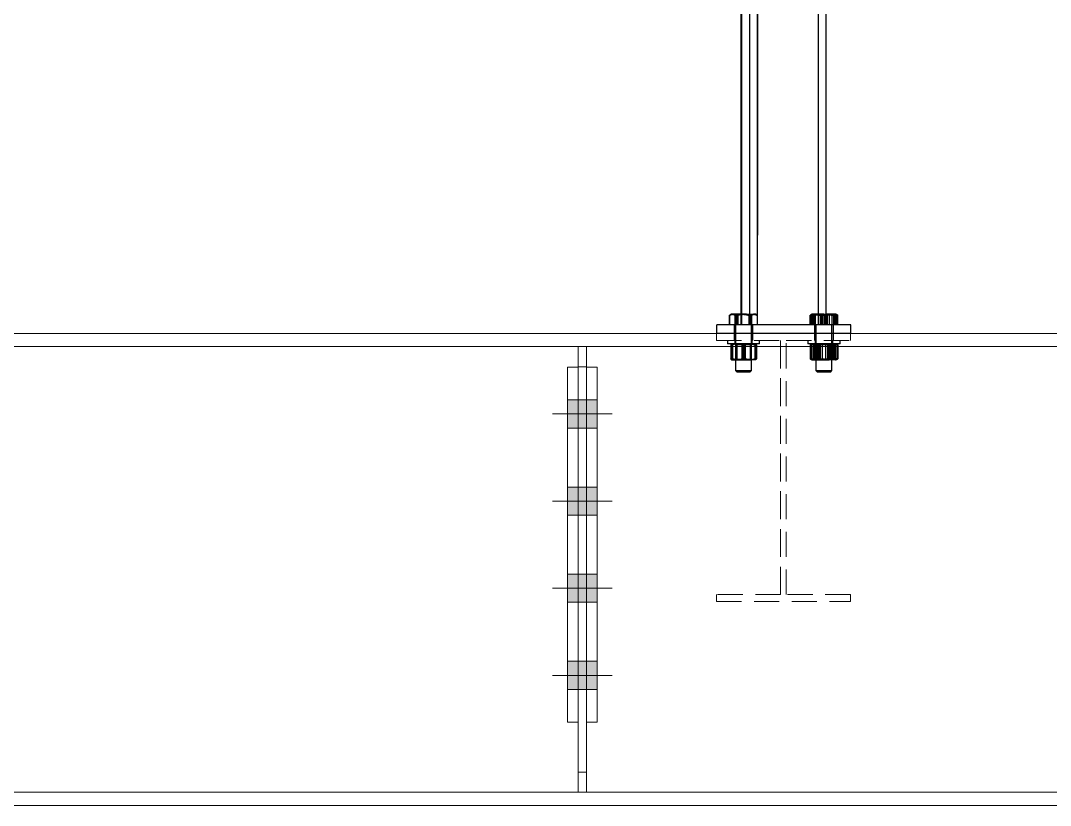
# Model space of a CAD drawing. Header units: metres. Extents: x 0 to 63075, y 0 to 44550.
# Drawn here: x 35806 to 36574, y 33320 to 33906 of the extents above; entities that cross this region are included whole.
import ezdxf

# ---------------------------------------------------------------- set-up
doc = ezdxf.new("R2010")
doc.units = ezdxf.units.M
doc.header["$LTSCALE"] = 75
doc.linetypes.add('DASHED2', pattern=[0.375, 0.25, -0.125])
doc.linetypes.add('HIDDEN2', pattern=[4.7625, 3.175, -1.5875])
for name, color, linetype in [('SDM', 7, 'Continuous'), ('SL1', 8, 'Continuous'), ('SL4', 4, 'Continuous'), ('ST1', 7, 'HIDDEN2')]:
    doc.layers.add(name, color=color, linetype=linetype)

# ---------------------------------------------------------------- blocks, each defined once
blk = doc.blocks.new('A$C9d969d0d')
at = {"layer": 'SL1'}
for points in [[(17079.13, 4925.06), (17079.13, 4904.06), (17071.13, 4904.06), (17071.13, 4925.06)], [(17085.43, 4925.06), (17085.43, 4904.06), (17079.13, 4904.06), (17079.13, 4925.06)], [(17093.43, 4925.06), (17093.43, 4904.06), (17085.43, 4904.06), (17085.43, 4925.06)], [(17079.13, 4860.06), (17079.13, 4839.06), (17071.13, 4839.06), (17071.13, 4860.06)], [(17085.43, 4860.06), (17085.43, 4839.06), (17079.13, 4839.06), (17079.13, 4860.06)], [(17093.43, 4860.06), (17093.43, 4839.06), (17085.43, 4839.06), (17085.43, 4860.06)], [(17079.13, 4795.06), (17079.13, 4774.06), (17071.13, 4774.06), (17071.13, 4795.06)], [(17085.43, 4795.06), (17085.43, 4774.06), (17079.13, 4774.06), (17079.13, 4795.06)], [(17093.43, 4795.06), (17093.43, 4774.06), (17085.43, 4774.06), (17085.43, 4795.06)], [(17079.13, 4730.06), (17079.13, 4709.06), (17071.13, 4709.06), (17071.13, 4730.06)], [(17085.43, 4730.06), (17085.43, 4709.06), (17079.13, 4709.06), (17079.13, 4730.06)], [(17093.43, 4730.06), (17093.43, 4709.06), (17085.43, 4709.06), (17085.43, 4730.06)]]:
    blk.add_hatch(color=256, dxfattribs=at).paths.add_polyline_path(points, flags=17)
at = {"layer": 'SL1', "lineweight": 0}
for p, q in [((17946.78, 4974.56), (15864.78, 4974.56)), ((17946.78, 4964.76), (15785.18, 4964.76)), ((17079.13, 4964.76), (17079.13, 4949.56)), ((17085.43, 4964.76), (17079.13, 4964.76)), ((17085.43, 4964.76), (17085.43, 4949.56)), ((17079.13, 4949.56), (17071.13, 4949.56)), ((17071.13, 4949.56), (17071.13, 4684.56)), ((17079.13, 4949.56), (17079.13, 4684.56)), ((17093.43, 4949.56), (17085.43, 4949.56)), ((17085.43, 4949.56), (17085.43, 4684.56)), ((17093.43, 4949.56), (17093.43, 4684.56)), ((17071.13, 4925.06), (17079.13, 4925.06)), ((17079.13, 4925.06), (17085.43, 4925.06)), ((17085.43, 4925.06), (17093.43, 4925.06)), ((17060.06, 4914.56), (17104.51, 4914.56)), ((17071.13, 4904.06), (17079.13, 4904.06)), ((17079.13, 4904.06), (17085.43, 4904.06)), ((17085.43, 4904.06), (17093.43, 4904.06)), ((17071.13, 4860.06), (17079.13, 4860.06)), ((17079.13, 4860.06), (17085.43, 4860.06)), ((17085.43, 4860.06), (17093.43, 4860.06)), ((17060.06, 4849.56), (17104.51, 4849.56)), ((17071.13, 4839.06), (17079.13, 4839.06)), ((17079.13, 4839.06), (17085.43, 4839.06)), ((17085.43, 4839.06), (17093.43, 4839.06)), ((17071.13, 4795.06), (17079.13, 4795.06)), ((17079.13, 4795.06), (17085.43, 4795.06)), ((17085.43, 4795.06), (17093.43, 4795.06)), ((17060.06, 4784.56), (17104.51, 4784.56)), ((17071.13, 4774.06), (17079.13, 4774.06)), ((17079.13, 4774.06), (17085.43, 4774.06)), ((17085.43, 4774.06), (17093.43, 4774.06)), ((17071.13, 4730.06), (17079.13, 4730.06)), ((17079.13, 4730.06), (17085.43, 4730.06)), ((17085.43, 4730.06), (17093.43, 4730.06)), ((17060.06, 4719.56), (17104.51, 4719.56)), ((17071.13, 4709.06), (17079.13, 4709.06)), ((17079.13, 4709.06), (17085.43, 4709.06)), ((17085.43, 4709.06), (17093.43, 4709.06)), ((17079.13, 4684.56), (17071.13, 4684.56)), ((17079.13, 4684.56), (17079.13, 4632.36)), ((17085.43, 4684.56), (17085.43, 4632.36)), ((17093.43, 4684.56), (17085.43, 4684.56)), ((17946.78, 4632.36), (15617.78, 4632.36)), ((17085.43, 4632.36), (17079.13, 4632.36)), ((17946.78, 4622.56), (15617.78, 4622.56))]:
    blk.add_line(p, q, dxfattribs=at)
at = {"layer": 'SL1', "linetype": 'DASHED2', "lineweight": 0}
for p, q in [((17282.28, 4974.56), (17182.28, 4974.56)), ((17182.28, 4974.56), (17182.28, 4969.36)), ((17182.28, 4969.36), (17182.28, 4974.56)), ((17282.28, 4969.36), (17282.28, 4974.56)), ((17282.28, 4969.36), (17282.28, 4974.56)), ((17182.28, 4969.36), (17230.13, 4969.36)), ((17230.13, 4969.36), (17230.13, 4779.76)), ((17230.13, 4779.76), (17230.13, 4969.36)), ((17234.43, 4779.76), (17234.43, 4969.36)), ((17234.43, 4969.36), (17282.28, 4969.36)), ((17234.43, 4779.76), (17234.43, 4969.36)), ((17079.13, 4949.76), (17085.43, 4949.76)), ((17079.13, 4949.56), (17079.13, 4684.56)), ((17085.43, 4949.56), (17085.43, 4684.56)), ((17230.13, 4779.76), (17182.28, 4779.76)), ((17182.28, 4779.76), (17182.28, 4774.56)), ((17182.28, 4774.56), (17182.28, 4779.76)), ((17282.28, 4779.76), (17234.43, 4779.76)), ((17282.28, 4774.56), (17282.28, 4779.76)), ((17282.28, 4774.56), (17282.28, 4779.76)), ((17182.28, 4774.56), (17282.28, 4774.56)), ((17079.13, 4647.36), (17085.43, 4647.36))]:
    blk.add_line(p, q, dxfattribs=at)
blk = doc.blocks.new('A$Ce03ead7b')
at = {"layer": 'SL4'}
for p, q in [((531.25, 145.65), (531.25, 1481.35)), ((594.75, 145.65), (594.75, 1481.35)), ((522.61, 137.7), (522.61, 144.85)), ((522.61, 137.7), (522.61, 144.85)), ((522.77, 144.94), (522.69, 144.9)), ((524, 145.65), (522.77, 144.94)), ((525.07, 145.65), (524, 145.65)), ((532.73, 145.65), (525.07, 145.65)), ((527.53, 137.7), (527.53, 144.85)), ((532.73, 145.65), (540.65, 145.65)), ((537.92, 137.7), (537.92, 144.85)), ((542, 145.65), (540.65, 145.65)), ((543.23, 144.94), (542, 145.65)), ((543.39, 144.85), (543.22, 144.93)), ((543.39, 137.7), (543.39, 144.85)), ((582.97, 137.7), (582.97, 144.85)), ((584, 145.65), (583.68, 145.47)), ((584.3, 145.65), (584, 145.65)), ((590.63, 145.65), (584.3, 145.65)), ((585.62, 137.7), (585.62, 144.85)), ((590.63, 145.65), (599.33, 145.65)), ((595.64, 137.7), (595.64, 144.85)), ((602, 145.65), (599.33, 145.65)), ((602.32, 145.47), (602, 145.65)), ((602.8, 145.19), (602.32, 145.47)), ((602.79, 145.16), (603.32, 144.85)), ((603.03, 137.7), (603.03, 144.85)), ((603.32, 137.7), (603.32, 144.85)), ((513, 131.35), (513, 137.7)), ((613, 137.7), (513, 137.7)), ((613, 131.35), (513, 131.35)), ((613, 131.35), (613, 137.7)), ((521, 126.12), (521, 123.62)), ((532.64, 123.62), (521, 123.62)), ((524, 123.62), (524, 123.62)), ((545, 123.62), (532.64, 123.62)), ((542, 123.62), (542, 123.62)), ((545, 123.62), (545, 126.12)), ((581, 126.12), (581, 123.62)), ((589.84, 123.62), (581, 123.62)), ((582.98, 122.97), (582.63, 122.82)), ((583.68, 123.36), (582.95, 122.82)), ((583.67, 123.43), (582.96, 123.02)), ((584, 123.62), (583.67, 123.43)), ((605, 123.62), (589.84, 123.62)), ((602.33, 123.43), (602, 123.62)), ((603.04, 123.02), (602.33, 123.43)), ((603.37, 122.82), (603.02, 123.02)), ((605, 123.62), (605, 126.12)), ((523.44, 122.82), (523.84, 122.93)), ((523.44, 122.82), (523.44, 112.42)), ((523.85, 122.82), (523.85, 112.42)), ((532.68, 122.82), (532.68, 112.42)), ((541.84, 122.82), (541.84, 112.42)), ((542.15, 122.82), (542.15, 112.42)), ((542.56, 122.82), (542.56, 112.42)), ((582.63, 122.82), (582.8, 122.89)), ((582.63, 122.82), (582.63, 112.42)), ((582.95, 122.82), (582.95, 112.42)), ((590.26, 122.82), (590.26, 112.42)), ((600.31, 122.82), (600.31, 112.42)), ((603.05, 122.82), (603.05, 112.42)), ((603.37, 122.82), (603.37, 112.42)), ((523.44, 112.42), (523.84, 112.31)), ((524, 111.62), (524, 111.62)), ((524, 111.62), (528.27, 111.62)), ((527, 111.62), (527, 103.66)), ((528.27, 111.62), (537.26, 111.62)), ((542, 111.62), (537.26, 111.62)), ((539, 103.66), (539, 111.62)), ((542, 111.62), (542, 111.62)), ((582.63, 112.42), (582.8, 112.35)), ((582.98, 112.27), (582.63, 112.42)), ((583.68, 111.88), (582.95, 112.42)), ((582.96, 112.22), (583.67, 111.81)), ((583.67, 111.81), (584, 111.62)), ((584, 111.62), (586.61, 111.62)), ((586.61, 111.62), (595.29, 111.62)), ((587, 111.62), (587, 103.66)), ((601.68, 111.62), (595.29, 111.62)), ((599, 103.66), (599, 111.62)), ((601.68, 111.62), (602, 111.62)), ((602, 111.62), (602.33, 111.81)), ((602.33, 111.81), (603.04, 112.22)), ((603.37, 112.42), (603.02, 112.22)), ((527, 103.66), (527.96, 102.7)), ((527, 103.66), (532.82, 103.66)), ((527.96, 102.7), (532.85, 102.7)), ((532.82, 103.66), (539, 103.66)), ((532.85, 102.7), (538.04, 102.7)), ((538.04, 102.7), (539, 103.66)), ((587, 103.66), (587.96, 102.7)), ((587, 103.66), (591.42, 103.66)), ((587.96, 102.7), (591.67, 102.7)), ((591.42, 103.66), (599, 103.66)), ((591.67, 102.7), (598.04, 102.7)), ((598.04, 102.7), (599, 103.66))]:
    blk.add_line(p, q, dxfattribs=at)
for points, knots in [([(522.78, 144.93), (523.13, 145.12), (523.88, 145.54), (524.65, 145.61), (525.07, 145.65)], [0, 0, 0, 0, 0.457715, 1, 1, 1, 1]), ([(525.07, 145.65), (525.13, 145.65), (525.57, 145.64), (526.41, 145.47), (527.15, 145.05), (527.53, 144.85)], [0, 0, 0, 0, 0.07009, 0.530784, 1, 1, 1, 1]), ([(527.53, 144.85), (527.86, 144.94), (529.56, 145.41), (531.31, 145.55), (532.73, 145.65)], [0, 0, 0, 0, 0.196353, 1, 1, 1, 1]), ([(532.73, 145.65), (533.11, 145.64), (534.87, 145.61), (536.58, 145.18), (537.92, 144.85)], [0, 0, 0, 0, 0.220364, 1, 1, 1, 1]), ([(537.92, 144.85), (538.36, 145.07), (539.26, 145.52), (540.19, 145.61), (540.65, 145.65)], [0, 0, 0, 0, 0.495458, 1, 1, 1, 1]), ([(540.65, 145.65), (540.72, 145.65), (541.21, 145.64), (542.13, 145.47), (542.97, 145.05), (543.39, 144.85)], [0, 0, 0, 0, 0.07009, 0.530784, 1, 1, 1, 1]), ([(582.97, 144.85), (583.19, 145.07), (583.62, 145.52), (584.07, 145.61), (584.3, 145.65)], [0, 0, 0, 0, 0.495458, 1, 1, 1, 1]), ([(584.3, 145.65), (584.33, 145.65), (584.56, 145.64), (585.01, 145.47), (585.41, 145.05), (585.62, 144.85)], [0, 0, 0, 0, 0.07009, 0.530784, 1, 1, 1, 1]), ([(585.62, 144.85), (585.94, 144.94), (587.57, 145.41), (589.27, 145.55), (590.63, 145.65)], [0, 0, 0, 0, 0.196353, 1, 1, 1, 1]), ([(590.63, 145.65), (591, 145.64), (592.7, 145.61), (594.35, 145.18), (595.64, 144.85)], [0, 0, 0, 0, 0.220364, 1, 1, 1, 1]), ([(595.64, 144.85), (596.24, 145.07), (597.45, 145.52), (598.7, 145.61), (599.33, 145.65)], [0, 0, 0, 0, 0.495458, 1, 1, 1, 1]), ([(599.33, 145.65), (599.42, 145.65), (600.08, 145.64), (601.33, 145.47), (602.46, 145.05), (603.03, 144.85)], [0, 0, 0, 0, 0.07009, 0.530784, 1, 1, 1, 1]), ([(603.03, 144.85), (602.81, 145.1), (602.58, 145.37), (602.33, 145.45), (602.31, 145.45)], [0, 0, 0, 0, 0.902304, 1, 1, 1, 1]), ([(523.94, 123.57), (523.92, 123.57), (523.75, 123.51), (523.59, 123.15), (523.44, 122.82)], [0, 0, 0, 0, 0.079978, 1, 1, 1, 1]), ([(523.85, 122.82), (524.56, 123.04), (526.01, 123.49), (527.51, 123.58), (528.27, 123.62)], [0, 0, 0, 0, 0.495458, 1, 1, 1, 1]), ([(524, 123.61), (523.98, 123.6), (523.93, 123.55), (523.88, 123.14), (523.85, 122.82)], [0, 0, 0, 0, 0.228653, 1, 1, 1, 1]), ([(528.27, 123.62), (528.37, 123.62), (529.16, 123.61), (530.66, 123.44), (532.01, 123.02), (532.68, 122.82)], [0, 0, 0, 0, 0.07009, 0.530784, 1, 1, 1, 1]), ([(532.68, 122.82), (533.43, 123.04), (534.93, 123.49), (536.48, 123.58), (537.26, 123.62)], [0, 0, 0, 0, 0.495458, 1, 1, 1, 1]), ([(537.26, 123.62), (537.37, 123.62), (538.19, 123.61), (539.74, 123.44), (541.13, 123.02), (541.84, 122.82)], [0, 0, 0, 0, 0.07009, 0.530784, 1, 1, 1, 1]), ([(542, 123.62), (541.98, 123.61), (541.93, 123.56), (541.88, 123.13), (541.84, 122.82)], [0, 0, 0, 0, 0.268634, 1, 1, 1, 1]), ([(542.15, 122.82), (542.14, 122.94), (542.09, 123.39), (542.04, 123.5), (542, 123.59)], [0, 0, 0, 0, 0.271569, 1, 1, 1, 1]), ([(542.56, 122.82), (542.51, 122.94), (542.35, 123.32), (542.18, 123.42), (542.06, 123.49)], [0, 0, 0, 0, 0.324472, 1, 1, 1, 1]), ([(582.95, 122.82), (583.54, 123.04), (584.74, 123.49), (585.98, 123.58), (586.61, 123.62)], [0, 0, 0, 0, 0.495458, 1, 1, 1, 1]), ([(586.61, 123.62), (586.69, 123.62), (587.35, 123.61), (588.59, 123.44), (589.7, 123.02), (590.26, 122.82)], [0, 0, 0, 0, 0.07009, 0.530784, 1, 1, 1, 1]), ([(590.26, 122.82), (591.08, 123.04), (592.73, 123.49), (594.43, 123.58), (595.29, 123.62)], [0, 0, 0, 0, 0.495458, 1, 1, 1, 1]), ([(595.29, 123.62), (595.41, 123.62), (596.31, 123.61), (598.01, 123.44), (599.54, 123.02), (600.31, 122.82)], [0, 0, 0, 0, 0.07009, 0.530784, 1, 1, 1, 1]), ([(601.68, 123.62), (601.56, 123.61), (601.1, 123.56), (600.64, 123.13), (600.31, 122.82)], [0, 0, 0, 0, 0.268634, 1, 1, 1, 1]), ([(603.05, 122.82), (602.94, 122.94), (602.7, 123.21), (602.45, 123.29), (602.32, 123.33)], [0, 0, 0, 0, 0.480826, 1, 1, 1, 1]), ([(523.93, 111.67), (523.92, 111.67), (523.75, 111.73), (523.59, 112.09), (523.44, 112.42)], [0, 0, 0, 0, 0.0778658, 1, 1, 1, 1]), ([(523.85, 112.42), (524.56, 112.2), (526.01, 111.75), (527.51, 111.66), (528.27, 111.62)], [0, 0, 0, 0, 0.495458, 1, 1, 1, 1]), ([(524, 111.62), (523.99, 111.63), (523.94, 111.68), (523.88, 112.11), (523.85, 112.42)], [0, 0, 0, 0, 0.268634, 1, 1, 1, 1]), ([(528.27, 111.62), (528.37, 111.62), (529.16, 111.63), (530.66, 111.8), (532.01, 112.22), (532.68, 112.42)], [0, 0, 0, 0, 0.07009, 0.530784, 1, 1, 1, 1]), ([(532.68, 112.42), (533.43, 112.2), (534.93, 111.75), (536.48, 111.66), (537.26, 111.62)], [0, 0, 0, 0, 0.495458, 1, 1, 1, 1]), ([(537.26, 111.62), (537.37, 111.62), (538.19, 111.63), (539.74, 111.8), (541.13, 112.22), (541.84, 112.42)], [0, 0, 0, 0, 0.07009, 0.530784, 1, 1, 1, 1]), ([(542, 111.62), (541.98, 111.63), (541.93, 111.68), (541.88, 112.11), (541.84, 112.42)], [0, 0, 0, 0, 0.268634, 1, 1, 1, 1]), ([(542.15, 112.42), (542.14, 112.3), (542.09, 111.83), (542.04, 111.71), (542, 111.62)], [0, 0, 0, 0, 0.257551, 1, 1, 1, 1]), ([(542.56, 112.42), (542.51, 112.3), (542.34, 111.92), (542.18, 111.82), (542.06, 111.75)], [0, 0, 0, 0, 0.323517, 1, 1, 1, 1]), ([(582.95, 112.42), (583.54, 112.2), (584.74, 111.75), (585.98, 111.66), (586.61, 111.62)], [0, 0, 0, 0, 0.495458, 1, 1, 1, 1]), ([(586.61, 111.62), (586.69, 111.62), (587.35, 111.63), (588.59, 111.8), (589.7, 112.22), (590.26, 112.42)], [0, 0, 0, 0, 0.07009, 0.530784, 1, 1, 1, 1]), ([(590.26, 112.42), (591.08, 112.2), (592.73, 111.75), (594.43, 111.66), (595.29, 111.62)], [0, 0, 0, 0, 0.495458, 1, 1, 1, 1]), ([(595.29, 111.62), (595.41, 111.62), (596.31, 111.63), (598.01, 111.8), (599.54, 112.22), (600.31, 112.42)], [0, 0, 0, 0, 0.07009, 0.530784, 1, 1, 1, 1]), ([(601.68, 111.62), (601.56, 111.63), (601.1, 111.68), (600.64, 112.11), (600.31, 112.42)], [0, 0, 0, 0, 0.268634, 1, 1, 1, 1]), ([(603.05, 112.42), (602.94, 112.3), (602.49, 111.83), (602.03, 111.71), (601.68, 111.62)], [0, 0, 0, 0, 0.257551, 1, 1, 1, 1])]:
    blk.add_open_spline(points, degree=3, knots=knots, dxfattribs=at)
at = {"layer": 'ST1'}
for p, q in [((537.6, 137.7), (537.6, 1469.15)), ((543.45, 137.7), (543.45, 1475)), ((588.9, 137.7), (588.9, 1475)), ((531.75, 137.7), (531.75, 1417.85)), ((543.45, 800), (543.45, 137.7)), ((522.69, 144.9), (522.61, 144.85)), ((522.68, 137.7), (522.68, 144.85)), ((526.76, 137.7), (526.76, 144.85)), ((527.8, 137.7), (527.8, 144.85)), ((528.08, 137.7), (528.08, 144.85)), ((528.92, 137.7), (528.92, 144.85)), ((531.25, 137.7), (531.25, 145.65)), ((533.27, 145.65), (533.08, 145.62)), ((537.08, 137.7), (537.08, 144.85)), ((538.2, 137.7), (538.2, 144.85)), ((538.47, 144.85), (538.27, 144.88)), ((538.47, 137.7), (538.47, 144.85)), ((539.24, 137.7), (539.24, 144.85)), ((540.79, 145.65), (540.95, 145.65)), ((543.39, 144.85), (543.23, 144.94)), ((543.32, 137.7), (543.32, 144.85)), ((543.39, 137.7), (543.39, 144.85)), ((582.68, 137.7), (582.68, 144.85)), ((583.68, 145.47), (583.2, 145.19)), ((583.28, 137.7), (583.28, 144.85)), ((583.69, 137.7), (583.69, 144.85)), ((584.02, 145.65), (584.12, 145.65)), ((584.35, 137.7), (584.35, 144.85)), ((587.09, 145.38), (584.96, 144.85)), ((584.96, 137.7), (584.96, 144.85)), ((586.17, 145.46), (587.3, 145.65)), ((586.76, 137.7), (586.76, 144.85)), ((588.92, 137.7), (588.92, 144.85)), ((590.36, 137.7), (590.36, 144.85)), ((591.32, 137.7), (591.32, 144.85)), ((592.34, 137.7), (592.34, 144.85)), ((593.66, 137.7), (593.66, 144.85)), ((594.68, 137.7), (594.68, 144.85)), ((594.75, 137.7), (594.75, 145.65)), ((597.08, 137.7), (597.08, 144.85)), ((599.24, 137.7), (599.24, 144.85)), ((600.38, 137.7), (600.38, 144.85)), ((601.04, 137.7), (601.04, 144.85)), ((601.65, 137.7), (601.65, 144.85)), ((602.31, 145.45), (601.7, 145.65)), ((602.31, 137.7), (602.31, 144.85)), ((602.72, 137.7), (602.72, 144.85)), ((526, 137.7), (526, 131.35)), ((526, 131.35), (526, 126.12)), ((527, 137.7), (527, 111.62)), ((539, 111.62), (539, 137.7)), ((540, 131.35), (540, 137.7)), ((540, 126.12), (540, 131.35)), ((586, 137.7), (586, 131.35)), ((586, 131.35), (586, 126.12)), ((587, 137.7), (587, 111.62)), ((599, 111.62), (599, 137.7)), ((600, 131.35), (600, 137.7)), ((600, 126.12), (600, 131.35)), ((526.5, 126.12), (526.5, 123.62)), ((527, 123.62), (527, 123.59)), ((539, 123.59), (527, 123.59)), ((527, 123.59), (527.9, 122.96)), ((538.1, 122.96), (527.9, 122.96)), ((527.9, 122.96), (527.9, 112.25)), ((538.1, 122.96), (539, 123.59)), ((538.1, 112.25), (538.1, 122.96)), ((539, 123.59), (539, 123.62)), ((539.5, 123.62), (539.5, 126.12)), ((586.5, 126.12), (586.5, 123.62)), ((598.79, 123.59), (587, 123.59)), ((587, 123.59), (587.9, 122.96)), ((598.1, 122.96), (587.9, 122.96)), ((587.9, 122.96), (587.9, 112.25)), ((598.1, 122.96), (599, 123.59)), ((598.1, 112.25), (598.1, 122.96)), ((599, 123.59), (598.79, 123.59)), ((599, 123.59), (599, 123.62)), ((599.5, 123.62), (599.5, 126.12)), ((601.79, 123.42), (600.49, 123.62)), ((603.37, 122.82), (602.1, 123.34)), ((524, 122.82), (524, 112.42)), ((524.16, 122.82), (524.16, 112.42)), ((524.69, 122.82), (524.69, 112.42)), ((531.75, 122.82), (531.75, 112.42)), ((533, 122.82), (533, 112.42)), ((533.32, 122.82), (533.32, 112.42)), ((534.25, 122.82), (534.25, 112.42)), ((541.31, 122.82), (541.31, 112.42)), ((542, 122.82), (542, 112.42)), ((582.74, 122.82), (582.74, 112.42)), ((583.44, 122.82), (583.44, 112.42)), ((584.69, 122.82), (584.69, 112.42)), ((585.69, 122.82), (585.69, 112.42)), ((586.42, 122.82), (586.42, 112.42)), ((587.24, 122.82), (587.24, 112.42)), ((588.39, 122.82), (588.39, 112.42)), ((589.33, 122.82), (589.33, 112.42)), ((591.76, 122.82), (591.76, 112.42)), ((594.24, 122.82), (594.24, 112.42)), ((595.74, 122.82), (595.74, 112.42)), ((596.67, 122.82), (596.67, 112.42)), ((597.61, 122.82), (597.61, 112.42)), ((598.76, 122.82), (598.76, 112.42)), ((599.58, 122.82), (599.58, 112.42)), ((601.31, 122.82), (601.31, 112.42)), ((602.56, 122.82), (602.56, 112.42)), ((603.26, 122.82), (603.26, 112.42)), ((527.9, 112.25), (527, 111.62)), ((527.9, 112.25), (538.1, 112.25)), ((538.1, 112.25), (538.1, 112.25)), ((539, 111.62), (538.1, 112.25)), ((542, 111.62), (542, 111.62)), ((587.9, 112.25), (587, 111.62)), ((587.9, 112.25), (597.92, 112.25)), ((597.92, 112.25), (598.1, 112.25)), ((599, 111.62), (598.1, 112.25)), ((601.79, 111.82), (600.49, 111.62)), ((603.37, 112.42), (602.1, 111.9))]:
    blk.add_line(p, q, dxfattribs=at)
for points, knots in [([(525.35, 145.65), (525.28, 145.65), (524.79, 145.64), (523.87, 145.47), (523.03, 145.05), (522.61, 144.85)], [0, 0, 0, 0, 0.07009, 0.5307844, 1, 1, 1, 1]), ([(522.61, 144.85), (523.03, 145.07), (523.79, 145.49), (524.58, 145.57), (524.94, 145.61)], [0, 0, 0, 0, 0.552171, 1, 1, 1, 1]), ([(525.8, 145.65), (525.73, 145.65), (525.17, 145.64), (524.11, 145.47), (523.16, 145.05), (522.68, 144.85)], [0, 0, 0, 0, 0.07009, 0.530784, 1, 1, 1, 1]), ([(523.22, 145.16), (523.37, 145.26), (523.86, 145.57), (524.37, 145.62), (524.72, 145.65)], [0, 0, 0, 0, 0.31423, 1, 1, 1, 1]), ([(524.72, 145.65), (524.77, 145.65), (525.14, 145.64), (525.83, 145.47), (526.45, 145.05), (526.76, 144.85)], [0, 0, 0, 0, 0.07009, 0.530784, 1, 1, 1, 1]), ([(525.21, 145.65), (525.27, 145.65), (525.73, 145.64), (526.61, 145.47), (527.4, 145.05), (527.8, 144.85)], [0, 0, 0, 0, 0.07009, 0.530784, 1, 1, 1, 1]), ([(528.08, 144.85), (527.64, 145.07), (526.74, 145.52), (525.81, 145.61), (525.35, 145.65)], [0, 0, 0, 0, 0.495458, 1, 1, 1, 1]), ([(528.92, 144.85), (528.42, 145.07), (527.39, 145.52), (526.34, 145.61), (525.8, 145.65)], [0, 0, 0, 0, 0.495458, 1, 1, 1, 1]), ([(526.76, 144.85), (527.09, 144.94), (528.77, 145.41), (530.51, 145.55), (531.92, 145.65)], [0, 0, 0, 0, 0.196353, 1, 1, 1, 1]), ([(527.8, 144.85), (528.14, 144.94), (529.83, 145.41), (531.59, 145.55), (533, 145.65)], [0, 0, 0, 0, 0.196353, 1, 1, 1, 1]), ([(534.08, 145.65), (532.68, 145.55), (530.93, 145.41), (529.25, 144.94), (528.92, 144.85)], [0, 0, 0, 0, 0.803647, 1, 1, 1, 1]), ([(531.92, 145.65), (532.3, 145.64), (534.05, 145.61), (535.75, 145.18), (537.08, 144.85)], [0, 0, 0, 0, 0.220364, 1, 1, 1, 1]), ([(533, 145.65), (533.39, 145.64), (535.15, 145.61), (536.86, 145.18), (538.2, 144.85)], [0, 0, 0, 0, 0.220364, 1, 1, 1, 1]), ([(539.24, 144.85), (537.91, 145.18), (536.21, 145.61), (534.47, 145.64), (534.08, 145.65)], [0, 0, 0, 0, 0.779636, 1, 1, 1, 1]), ([(537.08, 144.85), (537.58, 145.07), (538.61, 145.52), (539.66, 145.61), (540.2, 145.65)], [0, 0, 0, 0, 0.495458, 1, 1, 1, 1]), ([(538.2, 144.85), (538.62, 145.07), (539.44, 145.51), (540.28, 145.59), (540.69, 145.63)], [0, 0, 0, 0, 0.515679, 1, 1, 1, 1]), ([(540.93, 145.65), (540.87, 145.65), (540.43, 145.64), (539.59, 145.47), (538.85, 145.05), (538.47, 144.85)], [0, 0, 0, 0, 0.07009, 0.5307844, 1, 1, 1, 1]), ([(541.28, 145.65), (541.23, 145.65), (540.86, 145.64), (540.17, 145.47), (539.55, 145.05), (539.24, 144.85)], [0, 0, 0, 0, 0.07009, 0.5307844, 1, 1, 1, 1]), ([(540.2, 145.65), (540.27, 145.65), (540.83, 145.64), (541.89, 145.47), (542.84, 145.05), (543.32, 144.85)], [0, 0, 0, 0, 0.07009, 0.530784, 1, 1, 1, 1]), ([(542.9, 145.08), (542.66, 145.21), (542.02, 145.56), (541.35, 145.62), (540.93, 145.65)], [0, 0, 0, 0, 0.370026, 1, 1, 1, 1]), ([(541.19, 145.6), (541.53, 145.56), (542.27, 145.45), (542.99, 145.06), (543.39, 144.85)], [0, 0, 0, 0, 0.446775, 1, 1, 1, 1]), ([(542.78, 145.16), (542.63, 145.26), (542.14, 145.57), (541.63, 145.62), (541.28, 145.65)], [0, 0, 0, 0, 0.31423, 1, 1, 1, 1]), ([(582.68, 144.85), (582.88, 144.94), (583.9, 145.41), (584.95, 145.55), (585.8, 145.65)], [0, 0, 0, 0, 0.196353, 1, 1, 1, 1]), ([(584.72, 145.65), (584.68, 145.65), (584.31, 145.64), (583.62, 145.47), (583, 145.05), (582.68, 144.85)], [0, 0, 0, 0, 0.07009, 0.530784, 1, 1, 1, 1]), ([(586.67, 145.65), (586.58, 145.65), (585.92, 145.64), (584.67, 145.47), (583.54, 145.05), (582.97, 144.85)], [0, 0, 0, 0, 0.07009, 0.530784, 1, 1, 1, 1]), ([(584.12, 145.65), (584.1, 145.65), (583.95, 145.64), (583.66, 145.47), (583.41, 145.05), (583.28, 144.85)], [0, 0, 0, 0, 0.07009, 0.530784, 1, 1, 1, 1]), ([(583.28, 144.85), (583.53, 144.94), (584.26, 145.22), (585.01, 145.3), (585.5, 145.35)], [0, 0, 0, 0, 0.3544139, 1, 1, 1, 1]), ([(583.69, 144.85), (583.74, 145.07), (583.85, 145.52), (583.96, 145.61), (584.02, 145.65)], [0, 0, 0, 0, 0.495458, 1, 1, 1, 1]), ([(588.01, 145.65), (587.91, 145.65), (587.13, 145.64), (585.67, 145.47), (584.35, 145.05), (583.69, 144.85)], [0, 0, 0, 0, 0.07009, 0.530784, 1, 1, 1, 1]), ([(584.02, 145.65), (584.03, 145.65), (584.09, 145.64), (584.2, 145.47), (584.3, 145.05), (584.35, 144.85)], [0, 0, 0, 0, 0.07009, 0.530784, 1, 1, 1, 1]), ([(584.96, 144.85), (584.82, 145.07), (584.55, 145.52), (584.26, 145.61), (584.12, 145.65)], [0, 0, 0, 0, 0.495458, 1, 1, 1, 1]), ([(584.35, 144.85), (584.65, 144.94), (586.16, 145.41), (587.74, 145.55), (589.01, 145.65)], [0, 0, 0, 0, 0.1963527, 1, 1, 1, 1]), ([(586.76, 144.85), (586.43, 145.07), (585.76, 145.52), (585.07, 145.61), (584.72, 145.65)], [0, 0, 0, 0, 0.495458, 1, 1, 1, 1]), ([(585.8, 145.65), (586.03, 145.64), (587.09, 145.61), (588.12, 145.18), (588.92, 144.85)], [0, 0, 0, 0, 0.220364, 1, 1, 1, 1]), ([(590.36, 144.85), (589.76, 145.07), (588.55, 145.52), (587.3, 145.61), (586.67, 145.65)], [0, 0, 0, 0, 0.495458, 1, 1, 1, 1]), ([(591.92, 145.65), (591.8, 145.65), (590.88, 145.64), (589.13, 145.47), (587.56, 145.05), (586.76, 144.85)], [0, 0, 0, 0, 0.07009, 0.530784, 1, 1, 1, 1]), ([(587.3, 145.65), (587.6, 145.64), (588.96, 145.61), (590.28, 145.18), (591.32, 144.85)], [0, 0, 0, 0, 0.220364, 1, 1, 1, 1]), ([(589.82, 145.65), (589.71, 145.65), (588.95, 145.65), (588.2, 145.54), (587.56, 145.44)], [0, 0, 0, 0, 0.152159, 1, 1, 1, 1]), ([(592.34, 144.85), (591.63, 145.07), (590.22, 145.52), (588.75, 145.61), (588.01, 145.65)], [0, 0, 0, 0, 0.495458, 1, 1, 1, 1]), ([(588.92, 144.85), (589.76, 145.07), (591.45, 145.52), (593.19, 145.61), (594.08, 145.65)], [0, 0, 0, 0, 0.495458, 1, 1, 1, 1]), ([(589.01, 145.65), (589.35, 145.64), (590.93, 145.61), (592.47, 145.18), (593.66, 144.85)], [0, 0, 0, 0, 0.220364, 1, 1, 1, 1]), ([(594.68, 144.85), (593.89, 145.07), (592.3, 145.52), (590.65, 145.61), (589.82, 145.65)], [0, 0, 0, 0, 0.495458, 1, 1, 1, 1]), ([(595.37, 145.65), (594.01, 145.55), (592.31, 145.41), (590.68, 144.94), (590.36, 144.85)], [0, 0, 0, 0, 0.803647, 1, 1, 1, 1]), ([(591.32, 144.85), (592.11, 145.07), (593.7, 145.52), (595.35, 145.61), (596.18, 145.65)], [0, 0, 0, 0, 0.495458, 1, 1, 1, 1]), ([(597.08, 144.85), (596.24, 145.07), (594.55, 145.52), (592.81, 145.61), (591.92, 145.65)], [0, 0, 0, 0, 0.495458, 1, 1, 1, 1]), ([(596.99, 145.65), (595.73, 145.55), (594.15, 145.41), (592.63, 144.94), (592.34, 144.85)], [0, 0, 0, 0, 0.8036473, 1, 1, 1, 1]), ([(593.66, 144.85), (594.37, 145.07), (595.78, 145.52), (597.25, 145.61), (597.99, 145.65)], [0, 0, 0, 0, 0.495458, 1, 1, 1, 1]), ([(594.08, 145.65), (594.2, 145.65), (595.12, 145.64), (596.87, 145.47), (598.44, 145.05), (599.24, 144.85)], [0, 0, 0, 0, 0.07009, 0.530784, 1, 1, 1, 1]), ([(598.7, 145.65), (597.61, 145.55), (596.25, 145.41), (594.94, 144.94), (594.68, 144.85)], [0, 0, 0, 0, 0.8036473, 1, 1, 1, 1]), ([(600.38, 144.85), (599.09, 145.18), (597.44, 145.61), (595.74, 145.64), (595.37, 145.65)], [0, 0, 0, 0, 0.779636, 1, 1, 1, 1]), ([(596.18, 145.65), (596.29, 145.65), (597.17, 145.64), (598.81, 145.47), (600.29, 145.05), (601.04, 144.85)], [0, 0, 0, 0, 0.07009, 0.530784, 1, 1, 1, 1]), ([(601.65, 144.85), (600.45, 145.18), (598.92, 145.61), (597.34, 145.64), (596.99, 145.65)], [0, 0, 0, 0, 0.779636, 1, 1, 1, 1]), ([(600.2, 145.65), (599.35, 145.55), (598.3, 145.41), (597.28, 144.94), (597.08, 144.85)], [0, 0, 0, 0, 0.803647, 1, 1, 1, 1]), ([(597.99, 145.65), (598.09, 145.65), (598.87, 145.64), (600.33, 145.47), (601.65, 145.05), (602.31, 144.85)], [0, 0, 0, 0, 0.07009, 0.530784, 1, 1, 1, 1]), ([(602.72, 144.85), (601.69, 145.18), (600.36, 145.61), (599, 145.64), (598.7, 145.65)], [0, 0, 0, 0, 0.779636, 1, 1, 1, 1]), ([(599.24, 144.85), (599.57, 145.07), (600.24, 145.52), (600.93, 145.61), (601.28, 145.65)], [0, 0, 0, 0, 0.495458, 1, 1, 1, 1]), ([(603.32, 144.85), (602.52, 145.18), (601.49, 145.61), (600.43, 145.64), (600.2, 145.65)], [0, 0, 0, 0, 0.779636, 1, 1, 1, 1]), ([(601.7, 145.65), (601.67, 145.65), (601.44, 145.64), (600.99, 145.47), (600.59, 145.05), (600.38, 144.85)], [0, 0, 0, 0, 0.07009, 0.5307844, 1, 1, 1, 1]), ([(601.04, 144.85), (601.18, 145.07), (601.45, 145.52), (601.74, 145.61), (601.88, 145.65)], [0, 0, 0, 0, 0.495458, 1, 1, 1, 1]), ([(601.28, 145.65), (601.32, 145.65), (601.69, 145.64), (602.2, 145.53), (602.65, 145.25), (602.79, 145.16)], [0, 0, 0, 0, 0.095136, 0.720455, 1, 1, 1, 1]), ([(601.98, 145.65), (601.97, 145.65), (601.91, 145.64), (601.8, 145.47), (601.7, 145.05), (601.65, 144.85)], [0, 0, 0, 0, 0.07009, 0.530784, 1, 1, 1, 1]), ([(601.88, 145.65), (601.9, 145.65), (602.05, 145.64), (602.34, 145.47), (602.59, 145.05), (602.72, 144.85)], [0, 0, 0, 0, 0.07009, 0.530784, 1, 1, 1, 1]), ([(602.31, 144.85), (602.26, 145.07), (602.15, 145.52), (602.04, 145.61), (601.98, 145.65)], [0, 0, 0, 0, 0.495458, 1, 1, 1, 1]), ([(523.84, 122.93), (524.38, 123.11), (525.61, 123.51), (526.89, 123.58), (527.6, 123.62)], [0, 0, 0, 0, 0.441837, 1, 1, 1, 1]), ([(524.16, 122.82), (524.15, 122.94), (524.1, 123.41), (524.04, 123.53), (524, 123.62)], [0, 0, 0, 0, 0.257551, 1, 1, 1, 1]), ([(524, 123.62), (524, 123.61), (524, 123.56), (524, 123.13), (524, 122.82)], [0, 0, 0, 0, 0.268634, 1, 1, 1, 1]), ([(524.69, 122.82), (524.64, 122.94), (524.43, 123.41), (524.22, 123.53), (524.07, 123.62)], [0, 0, 0, 0, 0.257551, 1, 1, 1, 1]), ([(528.74, 123.62), (528.63, 123.62), (527.81, 123.61), (526.26, 123.44), (524.87, 123.02), (524.16, 122.82)], [0, 0, 0, 0, 0.07009, 0.530784, 1, 1, 1, 1]), ([(529.47, 123.62), (529.36, 123.62), (528.5, 123.61), (526.88, 123.44), (525.42, 123.02), (524.69, 122.82)], [0, 0, 0, 0, 0.07009, 0.530784, 1, 1, 1, 1]), ([(527.6, 123.62), (527.69, 123.62), (528.44, 123.61), (529.85, 123.44), (531.11, 123.02), (531.75, 122.82)], [0, 0, 0, 0, 0.07009, 0.530784, 1, 1, 1, 1]), ([(533.32, 122.82), (532.57, 123.04), (531.07, 123.49), (529.52, 123.58), (528.74, 123.62)], [0, 0, 0, 0, 0.495458, 1, 1, 1, 1]), ([(534.25, 122.82), (533.47, 123.04), (531.91, 123.49), (530.29, 123.58), (529.47, 123.62)], [0, 0, 0, 0, 0.495458, 1, 1, 1, 1]), ([(531.75, 122.82), (532.53, 123.04), (534.09, 123.49), (535.71, 123.58), (536.53, 123.62)], [0, 0, 0, 0, 0.495458, 1, 1, 1, 1]), ([(537.73, 123.62), (537.63, 123.62), (536.84, 123.61), (535.34, 123.44), (533.99, 123.02), (533.32, 122.82)], [0, 0, 0, 0, 0.07009, 0.530784, 1, 1, 1, 1]), ([(538.4, 123.62), (538.31, 123.62), (537.56, 123.61), (536.15, 123.44), (534.89, 123.02), (534.25, 122.82)], [0, 0, 0, 0, 0.07009, 0.530784, 1, 1, 1, 1]), ([(536.53, 123.62), (536.64, 123.62), (537.5, 123.61), (539.12, 123.44), (540.58, 123.02), (541.31, 122.82)], [0, 0, 0, 0, 0.07009, 0.530784, 1, 1, 1, 1]), ([(542.15, 122.82), (541.44, 123.04), (539.99, 123.49), (538.49, 123.58), (537.73, 123.62)], [0, 0, 0, 0, 0.495458, 1, 1, 1, 1]), ([(542.56, 122.82), (541.88, 123.04), (540.52, 123.49), (539.11, 123.58), (538.4, 123.62)], [0, 0, 0, 0, 0.495458, 1, 1, 1, 1]), ([(541.93, 123.62), (541.88, 123.61), (541.67, 123.56), (541.46, 123.13), (541.31, 122.82)], [0, 0, 0, 0, 0.268634, 1, 1, 1, 1]), ([(542, 123.62), (542, 123.61), (542, 123.56), (542, 123.13), (542, 122.82)], [0, 0, 0, 0, 0.268634, 1, 1, 1, 1]), ([(586.04, 123.62), (585.74, 123.61), (584.62, 123.56), (583.54, 123.13), (582.74, 122.82)], [0, 0, 0, 0, 0.268634, 1, 1, 1, 1]), ([(582.8, 122.89), (583.21, 123.08), (584.1, 123.51), (585.02, 123.58), (585.51, 123.62)], [0, 0, 0, 0, 0.463043, 1, 1, 1, 1]), ([(584.93, 123.62), (584.72, 123.61), (584.06, 123.58), (583.42, 123.22), (582.98, 122.97)], [0, 0, 0, 0, 0.317008, 1, 1, 1, 1]), ([(587.6, 123.62), (587.22, 123.61), (585.81, 123.56), (584.45, 123.13), (583.44, 122.82)], [0, 0, 0, 0, 0.268634, 1, 1, 1, 1]), ([(584.06, 123.62), (584.08, 123.62), (584.19, 123.61), (584.4, 123.44), (584.59, 123.02), (584.69, 122.82)], [0, 0, 0, 0, 0.07009, 0.530784, 1, 1, 1, 1]), ([(585.69, 122.82), (585.57, 122.94), (585.12, 123.41), (584.66, 123.53), (584.32, 123.62)], [0, 0, 0, 0, 0.257551, 1, 1, 1, 1]), ([(584.58, 123.62), (584.62, 123.62), (584.95, 123.61), (585.57, 123.44), (586.13, 123.02), (586.42, 122.82)], [0, 0, 0, 0, 0.07009, 0.530784, 1, 1, 1, 1]), ([(584.69, 122.82), (585.46, 123.04), (587.03, 123.49), (588.65, 123.58), (589.46, 123.62)], [0, 0, 0, 0, 0.495458, 1, 1, 1, 1]), ([(587.24, 122.82), (587.05, 122.94), (586.29, 123.41), (585.51, 123.53), (584.93, 123.62)], [0, 0, 0, 0, 0.257551, 1, 1, 1, 1]), ([(585.51, 123.62), (585.58, 123.62), (586.09, 123.61), (587.07, 123.44), (587.95, 123.02), (588.39, 122.82)], [0, 0, 0, 0, 0.07009, 0.530784, 1, 1, 1, 1]), ([(590.71, 123.62), (590.59, 123.62), (589.69, 123.61), (587.99, 123.44), (586.46, 123.02), (585.69, 122.82)], [0, 0, 0, 0, 0.07009, 0.530784, 1, 1, 1, 1]), ([(589.33, 122.82), (589.05, 122.94), (587.98, 123.41), (586.86, 123.53), (586.04, 123.62)], [0, 0, 0, 0, 0.257551, 1, 1, 1, 1]), ([(586.42, 122.82), (587.25, 123.04), (588.93, 123.49), (590.67, 123.58), (591.54, 123.62)], [0, 0, 0, 0, 0.495458, 1, 1, 1, 1]), ([(592.42, 123.62), (592.3, 123.62), (591.37, 123.61), (589.62, 123.44), (588.04, 123.02), (587.24, 122.82)], [0, 0, 0, 0, 0.07009, 0.530784, 1, 1, 1, 1]), ([(591.76, 122.82), (591.41, 122.94), (590.05, 123.41), (588.65, 123.53), (587.6, 123.62)], [0, 0, 0, 0, 0.257551, 1, 1, 1, 1]), ([(588.39, 122.82), (589.23, 123.04), (590.93, 123.49), (592.69, 123.58), (593.58, 123.62)], [0, 0, 0, 0, 0.495458, 1, 1, 1, 1]), ([(594.46, 123.62), (594.34, 123.62), (593.41, 123.61), (591.68, 123.44), (590.12, 123.02), (589.33, 122.82)], [0, 0, 0, 0, 0.07009, 0.530784, 1, 1, 1, 1]), ([(589.46, 123.62), (589.58, 123.62), (590.44, 123.61), (592.05, 123.44), (593.51, 123.02), (594.24, 122.82)], [0, 0, 0, 0, 0.07009, 0.5307844, 1, 1, 1, 1]), ([(595.74, 122.82), (594.92, 123.04), (593.27, 123.49), (591.57, 123.58), (590.71, 123.62)], [0, 0, 0, 0, 0.495458, 1, 1, 1, 1]), ([(591.54, 123.62), (591.66, 123.62), (592.59, 123.61), (594.32, 123.44), (595.88, 123.02), (596.67, 122.82)], [0, 0, 0, 0, 0.07009, 0.530784, 1, 1, 1, 1]), ([(596.54, 123.62), (596.42, 123.62), (595.56, 123.61), (593.95, 123.44), (592.49, 123.02), (591.76, 122.82)], [0, 0, 0, 0, 0.07009, 0.530784, 1, 1, 1, 1]), ([(597.61, 122.82), (596.77, 123.04), (595.07, 123.49), (593.31, 123.58), (592.42, 123.62)], [0, 0, 0, 0, 0.495458, 1, 1, 1, 1]), ([(593.58, 123.62), (593.7, 123.62), (594.63, 123.61), (596.38, 123.44), (597.96, 123.02), (598.76, 122.82)], [0, 0, 0, 0, 0.07009, 0.530784, 1, 1, 1, 1]), ([(598.4, 123.62), (598.02, 123.61), (596.61, 123.56), (595.25, 123.13), (594.24, 122.82)], [0, 0, 0, 0, 0.268634, 1, 1, 1, 1]), ([(599.58, 122.82), (598.75, 123.04), (597.07, 123.49), (595.33, 123.58), (594.46, 123.62)], [0, 0, 0, 0, 0.495458, 1, 1, 1, 1]), ([(599.39, 123.62), (599.31, 123.62), (598.65, 123.61), (597.41, 123.44), (596.3, 123.02), (595.74, 122.82)], [0, 0, 0, 0, 0.07009, 0.530784, 1, 1, 1, 1]), ([(601.31, 122.82), (600.54, 123.04), (598.97, 123.49), (597.35, 123.58), (596.54, 123.62)], [0, 0, 0, 0, 0.495458, 1, 1, 1, 1]), ([(599.96, 123.62), (599.66, 123.61), (598.55, 123.56), (597.46, 123.13), (596.67, 122.82)], [0, 0, 0, 0, 0.268634, 1, 1, 1, 1]), ([(600.49, 123.62), (600.42, 123.62), (599.91, 123.61), (598.93, 123.44), (598.05, 123.02), (597.61, 122.82)], [0, 0, 0, 0, 0.07009, 0.530784, 1, 1, 1, 1]), ([(602.56, 122.82), (602.21, 122.94), (600.85, 123.41), (599.45, 123.53), (598.4, 123.62)], [0, 0, 0, 0, 0.257551, 1, 1, 1, 1]), ([(601.07, 123.62), (600.86, 123.61), (600.08, 123.56), (599.32, 123.13), (598.76, 122.82)], [0, 0, 0, 0, 0.268634, 1, 1, 1, 1]), ([(603.05, 122.82), (602.46, 123.04), (601.26, 123.49), (600.02, 123.58), (599.39, 123.62)], [0, 0, 0, 0, 0.495458, 1, 1, 1, 1]), ([(601.42, 123.62), (601.38, 123.62), (601.05, 123.61), (600.43, 123.44), (599.87, 123.02), (599.58, 122.82)], [0, 0, 0, 0, 0.07009, 0.530784, 1, 1, 1, 1]), ([(603.02, 123.02), (602.94, 123.07), (602.31, 123.45), (601.65, 123.54), (601.07, 123.62)], [0, 0, 0, 0, 0.121241, 1, 1, 1, 1]), ([(601.94, 123.62), (601.92, 123.62), (601.81, 123.61), (601.6, 123.44), (601.41, 123.02), (601.31, 122.82)], [0, 0, 0, 0, 0.07009, 0.530784, 1, 1, 1, 1]), ([(523.84, 112.31), (524.38, 112.13), (525.61, 111.73), (526.89, 111.66), (527.6, 111.62)], [0, 0, 0, 0, 0.441837, 1, 1, 1, 1]), ([(524.16, 112.42), (524.15, 112.3), (524.1, 111.83), (524.04, 111.71), (524, 111.62)], [0, 0, 0, 0, 0.257551, 1, 1, 1, 1]), ([(524, 111.62), (524, 111.63), (524, 111.68), (524, 112.11), (524, 112.42)], [0, 0, 0, 0, 0.268634, 1, 1, 1, 1]), ([(524.69, 112.42), (524.64, 112.3), (524.43, 111.83), (524.22, 111.71), (524.07, 111.62)], [0, 0, 0, 0, 0.257551, 1, 1, 1, 1]), ([(528.74, 111.62), (528.63, 111.62), (527.81, 111.63), (526.26, 111.8), (524.87, 112.22), (524.16, 112.42)], [0, 0, 0, 0, 0.07009, 0.530784, 1, 1, 1, 1]), ([(529.47, 111.62), (529.36, 111.62), (528.5, 111.63), (526.88, 111.8), (525.42, 112.22), (524.69, 112.42)], [0, 0, 0, 0, 0.07009, 0.530784, 1, 1, 1, 1]), ([(527.6, 111.62), (527.69, 111.62), (528.44, 111.63), (529.85, 111.8), (531.11, 112.22), (531.75, 112.42)], [0, 0, 0, 0, 0.07009, 0.530784, 1, 1, 1, 1]), ([(533.32, 112.42), (532.57, 112.2), (531.07, 111.75), (529.52, 111.66), (528.74, 111.62)], [0, 0, 0, 0, 0.495458, 1, 1, 1, 1]), ([(534.25, 112.42), (533.47, 112.2), (531.91, 111.75), (530.29, 111.66), (529.47, 111.62)], [0, 0, 0, 0, 0.495458, 1, 1, 1, 1]), ([(531.75, 112.42), (532.53, 112.2), (534.09, 111.75), (535.71, 111.66), (536.53, 111.62)], [0, 0, 0, 0, 0.495458, 1, 1, 1, 1]), ([(537.73, 111.62), (537.63, 111.62), (536.84, 111.63), (535.34, 111.8), (533.99, 112.22), (533.32, 112.42)], [0, 0, 0, 0, 0.07009, 0.530784, 1, 1, 1, 1]), ([(538.4, 111.62), (538.31, 111.62), (537.56, 111.63), (536.15, 111.8), (534.89, 112.22), (534.25, 112.42)], [0, 0, 0, 0, 0.07009, 0.530784, 1, 1, 1, 1]), ([(536.53, 111.62), (536.64, 111.62), (537.5, 111.63), (539.12, 111.8), (540.58, 112.22), (541.31, 112.42)], [0, 0, 0, 0, 0.07009, 0.530784, 1, 1, 1, 1]), ([(542.15, 112.42), (541.44, 112.2), (539.99, 111.75), (538.49, 111.66), (537.73, 111.62)], [0, 0, 0, 0, 0.495458, 1, 1, 1, 1]), ([(542.56, 112.42), (541.88, 112.2), (540.52, 111.75), (539.11, 111.66), (538.4, 111.62)], [0, 0, 0, 0, 0.495458, 1, 1, 1, 1]), ([(541.93, 111.62), (541.88, 111.63), (541.67, 111.68), (541.46, 112.11), (541.31, 112.42)], [0, 0, 0, 0, 0.268634, 1, 1, 1, 1]), ([(542, 111.62), (542, 111.63), (542, 111.68), (542, 112.11), (542, 112.42)], [0, 0, 0, 0, 0.268634, 1, 1, 1, 1]), ([(586.04, 111.62), (585.74, 111.63), (584.62, 111.68), (583.54, 112.11), (582.74, 112.42)], [0, 0, 0, 0, 0.268634, 1, 1, 1, 1]), ([(582.8, 112.35), (583.21, 112.16), (584.1, 111.73), (585.02, 111.66), (585.51, 111.62)], [0, 0, 0, 0, 0.463043, 1, 1, 1, 1]), ([(584.93, 111.62), (584.72, 111.63), (584.06, 111.66), (583.42, 112.02), (582.98, 112.27)], [0, 0, 0, 0, 0.317008, 1, 1, 1, 1]), ([(587.6, 111.62), (587.22, 111.63), (585.81, 111.68), (584.45, 112.11), (583.44, 112.42)], [0, 0, 0, 0, 0.2686336, 1, 1, 1, 1]), ([(584.32, 111.62), (584.19, 111.62), (583.98, 111.62), (583.77, 111.8), (583.68, 111.88)], [0, 0, 0, 0, 0.579964, 1, 1, 1, 1]), ([(584.06, 111.62), (584.08, 111.62), (584.19, 111.63), (584.4, 111.8), (584.59, 112.22), (584.69, 112.42)], [0, 0, 0, 0, 0.07009, 0.530784, 1, 1, 1, 1]), ([(585.69, 112.42), (585.57, 112.3), (585.12, 111.83), (584.66, 111.71), (584.32, 111.62)], [0, 0, 0, 0, 0.257551, 1, 1, 1, 1]), ([(584.58, 111.62), (584.62, 111.62), (584.95, 111.63), (585.57, 111.8), (586.13, 112.22), (586.42, 112.42)], [0, 0, 0, 0, 0.07009, 0.530784, 1, 1, 1, 1]), ([(584.69, 112.42), (585.46, 112.2), (587.03, 111.75), (588.65, 111.66), (589.46, 111.62)], [0, 0, 0, 0, 0.495458, 1, 1, 1, 1]), ([(587.24, 112.42), (587.05, 112.3), (586.29, 111.83), (585.51, 111.71), (584.93, 111.62)], [0, 0, 0, 0, 0.2575513, 1, 1, 1, 1]), ([(585.51, 111.62), (585.58, 111.62), (586.09, 111.63), (587.07, 111.8), (587.95, 112.22), (588.39, 112.42)], [0, 0, 0, 0, 0.07009, 0.530784, 1, 1, 1, 1]), ([(590.71, 111.62), (590.59, 111.62), (589.69, 111.63), (587.99, 111.8), (586.46, 112.22), (585.69, 112.42)], [0, 0, 0, 0, 0.07009, 0.530784, 1, 1, 1, 1]), ([(589.33, 112.42), (589.05, 112.3), (587.98, 111.83), (586.86, 111.71), (586.04, 111.62)], [0, 0, 0, 0, 0.257551, 1, 1, 1, 1]), ([(586.42, 112.42), (587.25, 112.2), (588.93, 111.75), (590.67, 111.66), (591.54, 111.62)], [0, 0, 0, 0, 0.495458, 1, 1, 1, 1]), ([(592.42, 111.62), (592.3, 111.62), (591.37, 111.63), (589.62, 111.8), (588.04, 112.22), (587.24, 112.42)], [0, 0, 0, 0, 0.07009, 0.530784, 1, 1, 1, 1]), ([(591.76, 112.42), (591.41, 112.3), (590.05, 111.83), (588.65, 111.71), (587.6, 111.62)], [0, 0, 0, 0, 0.257551, 1, 1, 1, 1]), ([(588.39, 112.42), (589.23, 112.2), (590.93, 111.75), (592.69, 111.66), (593.58, 111.62)], [0, 0, 0, 0, 0.495458, 1, 1, 1, 1]), ([(594.46, 111.62), (594.34, 111.62), (593.41, 111.63), (591.68, 111.8), (590.12, 112.22), (589.33, 112.42)], [0, 0, 0, 0, 0.07009, 0.530784, 1, 1, 1, 1]), ([(589.46, 111.62), (589.58, 111.62), (590.44, 111.63), (592.05, 111.8), (593.51, 112.22), (594.24, 112.42)], [0, 0, 0, 0, 0.07009, 0.5307844, 1, 1, 1, 1]), ([(595.74, 112.42), (594.92, 112.2), (593.27, 111.75), (591.57, 111.66), (590.71, 111.62)], [0, 0, 0, 0, 0.495458, 1, 1, 1, 1]), ([(591.54, 111.62), (591.66, 111.62), (592.59, 111.63), (594.32, 111.8), (595.88, 112.22), (596.67, 112.42)], [0, 0, 0, 0, 0.07009, 0.530784, 1, 1, 1, 1]), ([(596.54, 111.62), (596.42, 111.62), (595.56, 111.63), (593.95, 111.8), (592.49, 112.22), (591.76, 112.42)], [0, 0, 0, 0, 0.07009, 0.5307844, 1, 1, 1, 1]), ([(597.61, 112.42), (596.77, 112.2), (595.07, 111.75), (593.31, 111.66), (592.42, 111.62)], [0, 0, 0, 0, 0.495458, 1, 1, 1, 1]), ([(593.58, 111.62), (593.7, 111.62), (594.63, 111.63), (596.38, 111.8), (597.96, 112.22), (598.76, 112.42)], [0, 0, 0, 0, 0.07009, 0.530784, 1, 1, 1, 1]), ([(598.4, 111.62), (598.02, 111.63), (596.61, 111.68), (595.25, 112.11), (594.24, 112.42)], [0, 0, 0, 0, 0.268634, 1, 1, 1, 1]), ([(599.58, 112.42), (598.75, 112.2), (597.07, 111.75), (595.33, 111.66), (594.46, 111.62)], [0, 0, 0, 0, 0.495458, 1, 1, 1, 1]), ([(599.39, 111.62), (599.31, 111.62), (598.65, 111.63), (597.41, 111.8), (596.3, 112.22), (595.74, 112.42)], [0, 0, 0, 0, 0.07009, 0.530784, 1, 1, 1, 1]), ([(601.31, 112.42), (600.54, 112.2), (598.97, 111.75), (597.35, 111.66), (596.54, 111.62)], [0, 0, 0, 0, 0.495458, 1, 1, 1, 1]), ([(599.96, 111.62), (599.66, 111.63), (598.55, 111.68), (597.46, 112.11), (596.67, 112.42)], [0, 0, 0, 0, 0.268634, 1, 1, 1, 1]), ([(600.49, 111.62), (600.42, 111.62), (599.91, 111.63), (598.93, 111.8), (598.05, 112.22), (597.61, 112.42)], [0, 0, 0, 0, 0.07009, 0.530784, 1, 1, 1, 1]), ([(602.56, 112.42), (602.21, 112.3), (600.85, 111.83), (599.45, 111.71), (598.4, 111.62)], [0, 0, 0, 0, 0.257551, 1, 1, 1, 1]), ([(601.07, 111.62), (600.86, 111.63), (600.08, 111.68), (599.32, 112.11), (598.76, 112.42)], [0, 0, 0, 0, 0.268634, 1, 1, 1, 1]), ([(603.05, 112.42), (602.46, 112.2), (601.26, 111.75), (600.02, 111.66), (599.39, 111.62)], [0, 0, 0, 0, 0.495458, 1, 1, 1, 1]), ([(601.42, 111.62), (601.38, 111.62), (601.05, 111.63), (600.43, 111.8), (599.87, 112.22), (599.58, 112.42)], [0, 0, 0, 0, 0.07009, 0.530784, 1, 1, 1, 1]), ([(603.02, 112.22), (602.94, 112.17), (602.31, 111.79), (601.65, 111.7), (601.07, 111.62)], [0, 0, 0, 0, 0.121241, 1, 1, 1, 1]), ([(601.94, 111.62), (601.92, 111.62), (601.81, 111.63), (601.6, 111.8), (601.41, 112.22), (601.31, 112.42)], [0, 0, 0, 0, 0.07009, 0.530784, 1, 1, 1, 1])]:
    blk.add_open_spline(points, degree=3, knots=knots, dxfattribs=at)

msp = doc.modelspace()

# ---------------------------------------------------------------- block references
at = {"layer": 'SDM'}
for name, p in [('A$C9d969d0d', (19142.73, 28697.64)), ('A$Ce03ead7b', (35812.3, 33540.91))]:
    msp.add_blockref(name, p, dxfattribs=at)

doc.saveas('drawing.dxf')
